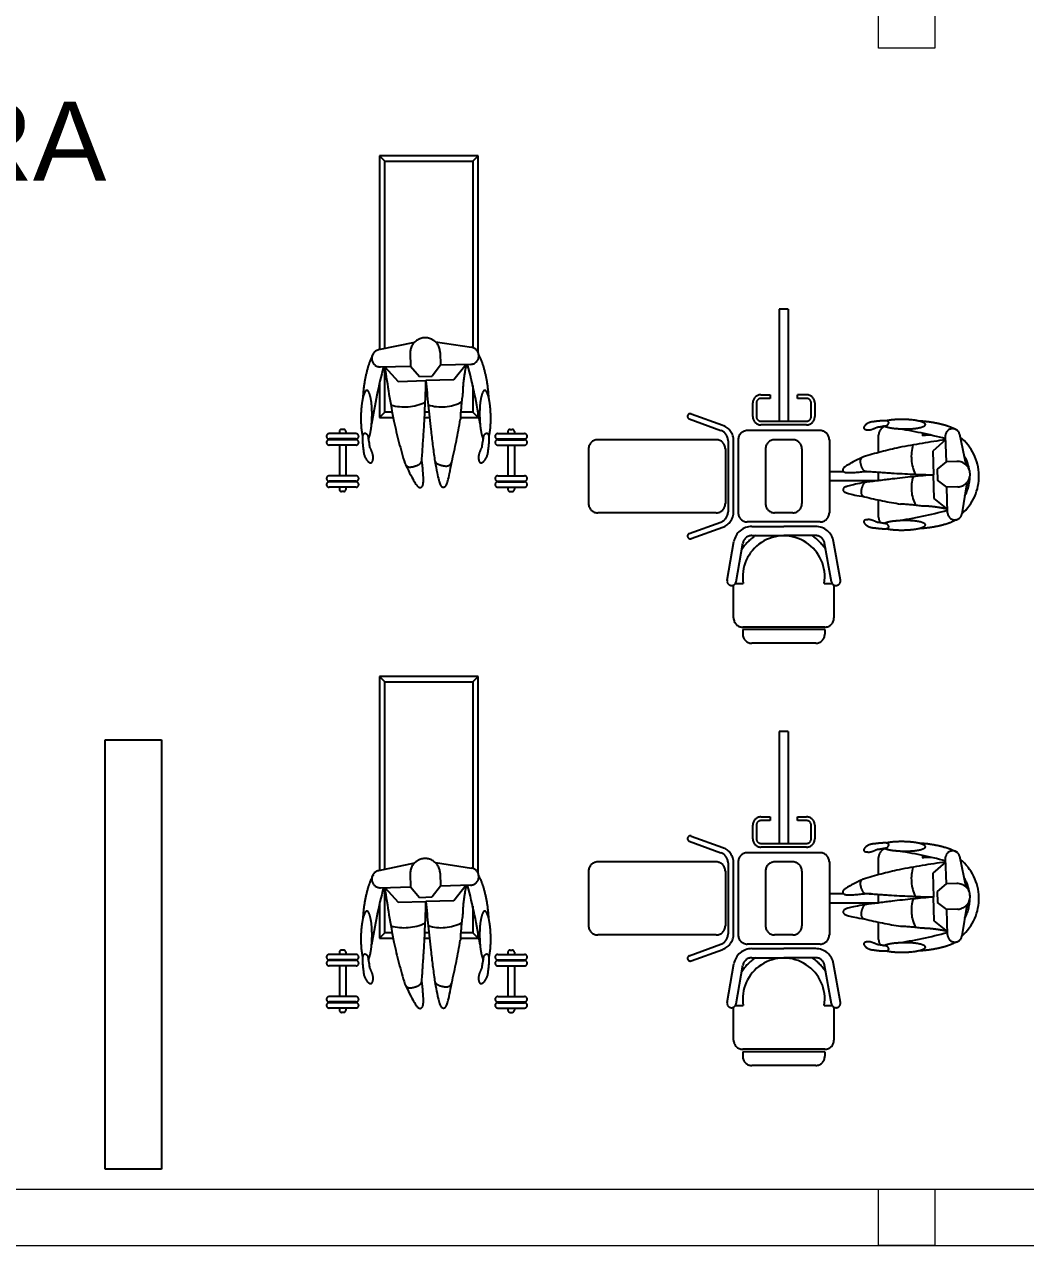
# Model space of a CAD drawing. Header units: millimetres. Extents: x 195.9 to 224.5, y 160.7 to 177.5.
# Drawn here: x 209.99 to 217.1, y 160.71 to 169.38 of the extents above; entities that cross this region are included whole.
import ezdxf

# ---------------------------------------------------------------- set-up
doc = ezdxf.new("R2010")
doc.units = ezdxf.units.MM
doc.linetypes.add('ACAD_ISO05W100', pattern=[33, 24, -3, 0, -3, 0, -3])
doc.linetypes.add('DASHDOT', pattern=[25.4, 12.7, -6.35, 0, -6.35])
doc.layers.add('ARREDI_attrezzature', color=175, linetype='Continuous')
doc.layers.add('MURATURA_sezioni', color=5, linetype='Continuous', lineweight=18)
doc.layers.add('TESTO', color=253, linetype='Continuous', lineweight=25)
doc.styles.get("Standard").update_dxf_attribs({"font": 'ARIAL.TTF'})

msp = doc.modelspace()

# ---------------------------------------------------------------- linework, layer by layer
at = {"layer": 'ARREDI_attrezzature', "linetype": 'DASHDOT'}
for p, q in [((212.5104, 168.4468), (212.5485, 168.4087)), ((213.2111, 168.4468), (213.173, 168.4087)), ((215.4156, 167.3574), (215.3508, 167.3574)), ((215.3508, 167.3574), (215.3508, 166.5622)), ((215.4156, 167.3574), (215.4156, 166.5622)), ((212.7584, 167.1221), (212.5037, 167.0681)), ((212.9076, 167.1263), (213.165, 167.087)), ((212.7286, 167.0451), (212.7312, 166.9537)), ((212.9418, 167.0511), (212.9444, 166.9598)), ((212.518, 166.9476), (212.7312, 166.9537)), ((212.5485, 166.9485), (212.6429, 166.8445)), ((212.7312, 166.9537), (212.7943, 166.8793)), ((212.9444, 166.9598), (212.8856, 166.8819)), ((213.1575, 166.9658), (212.9444, 166.9598)), ((213.1271, 166.965), (213.0387, 166.8558)), ((212.6429, 166.8445), (212.8408, 166.8502)), ((212.7943, 166.8793), (212.8856, 166.8819)), ((213.0387, 166.8558), (212.8408, 166.8502)), ((215.1629, 166.5946), (215.1629, 166.6918)), ((215.1888, 166.6918), (215.1888, 166.5946)), ((215.2212, 166.7501), (215.286, 166.7501)), ((215.286, 166.7242), (215.2212, 166.7242)), ((215.286, 166.7501), (215.286, 166.7242)), ((215.4804, 166.7509), (215.5452, 166.7509)), ((215.4804, 166.7242), (215.4804, 166.7501)), ((215.5452, 166.7242), (215.4804, 166.7242)), ((215.5776, 166.5946), (215.5776, 166.6918)), ((215.6035, 166.6918), (215.6035, 166.5946)), ((212.5104, 166.5886), (212.5485, 166.6266)), ((213.2111, 166.5886), (213.173, 166.6266)), ((214.7254, 166.6147), (214.95, 166.533)), ((212.2562, 166.5045), (212.241, 166.5045)), ((213.4386, 166.5045), (213.4538, 166.5045)), ((214.7121, 166.5782), (214.9367, 166.4964)), ((215.6424, 166.4955), (215.124, 166.4955)), ((215.2212, 166.5622), (215.5452, 166.5622)), ((215.5452, 166.5363), (215.2212, 166.5363)), ((212.3438, 166.4741), (212.1534, 166.4741)), ((212.3438, 166.436), (212.1534, 166.436)), ((212.3438, 166.4308), (212.1534, 166.4308)), ((212.2258, 166.4893), (212.2258, 166.4741)), ((212.2258, 166.436), (212.2258, 166.4308)), ((212.2715, 166.4893), (212.2715, 166.4741)), ((212.2715, 166.436), (212.2715, 166.4308)), ((213.351, 166.4741), (213.5414, 166.4741)), ((213.351, 166.436), (213.5414, 166.436)), ((213.351, 166.4308), (213.5414, 166.4308)), ((213.4234, 166.4893), (213.4234, 166.4741)), ((213.4234, 166.436), (213.4234, 166.4308)), ((213.4691, 166.4893), (213.4691, 166.4741)), ((213.4691, 166.436), (213.4691, 166.4308)), ((214.9036, 166.4307), (214.0612, 166.4307)), ((214.9879, 166.4233), (214.9879, 165.9195)), ((215.0268, 165.9195), (215.0268, 166.4233)), ((215.0592, 166.4307), (215.0592, 165.9122)), ((215.448, 166.4307), (215.3184, 166.4307)), ((215.7072, 166.4307), (215.7072, 165.9122)), ((216.0572, 166.3399), (216.0572, 166.4631)), ((216.3679, 166.4769), (216.3679, 166.4595)), ((216.5319, 166.4301), (216.4434, 166.3498)), ((216.5312, 166.4561), (216.5363, 166.2747)), ((216.6796, 166.2515), (216.6337, 166.4683)), ((212.3438, 166.3928), (212.1534, 166.3928)), ((212.2258, 166.3928), (212.2258, 166.1746)), ((212.2715, 166.3928), (212.2715, 166.1746)), ((213.351, 166.3928), (213.5414, 166.3928)), ((213.4234, 166.3928), (213.4234, 166.1746)), ((213.4691, 166.3928), (213.4691, 166.1746)), ((213.9963, 166.3659), (213.9963, 165.977)), ((214.9684, 166.3659), (214.9684, 165.977)), ((215.2536, 166.3659), (215.2536, 165.977)), ((215.5128, 166.3659), (215.5128, 165.977)), ((216.4434, 166.3498), (216.4482, 166.1814)), ((215.8141, 166.2357), (215.8105, 166.2326)), ((215.8185, 166.2391), (215.8141, 166.2357)), ((215.8237, 166.2427), (215.8185, 166.2391)), ((215.8298, 166.2467), (215.8237, 166.2427)), ((215.8368, 166.251), (215.8298, 166.2467)), ((215.845, 166.2559), (215.8368, 166.251)), ((215.8543, 166.2612), (215.845, 166.2559)), ((215.8648, 166.2671), (215.8543, 166.2612)), ((215.8767, 166.2735), (215.8648, 166.2671)), ((215.8901, 166.2804), (215.8767, 166.2735)), ((215.905, 166.2878), (215.8901, 166.2804)), ((215.9216, 166.2959), (215.905, 166.2878)), ((215.94, 166.3045), (215.9216, 166.2959)), ((216.5363, 166.2747), (216.473, 166.221)), ((216.6141, 166.2769), (216.5363, 166.2747)), ((212.3438, 166.1746), (212.1534, 166.1746)), ((213.351, 166.1746), (213.5414, 166.1746)), ((215.8088, 166.2038), (215.7072, 166.2038)), ((215.8029, 166.2211), (215.8024, 166.2183)), ((215.8024, 166.2183), (215.8024, 166.2155)), ((215.8024, 166.2155), (215.8028, 166.2128)), ((215.8028, 166.2128), (215.8038, 166.2102)), ((215.804, 166.224), (215.8029, 166.2211)), ((215.8038, 166.2102), (215.8051, 166.2078)), ((215.8055, 166.2268), (215.804, 166.224)), ((215.8051, 166.2078), (215.8068, 166.2056)), ((215.8077, 166.2296), (215.8055, 166.2268)), ((215.8068, 166.2056), (215.809, 166.2037)), ((215.8105, 166.2326), (215.8077, 166.2296)), ((215.809, 166.2037), (215.8115, 166.202)), ((215.8115, 166.202), (215.8145, 166.2006)), ((215.8145, 166.2006), (215.8178, 166.1995)), ((215.8178, 166.1995), (215.8217, 166.1986)), ((215.8217, 166.1986), (215.826, 166.1979)), ((215.826, 166.1979), (215.8309, 166.1974)), ((215.8309, 166.1974), (215.8364, 166.1971)), ((215.8364, 166.1971), (215.8425, 166.1969)), ((215.8425, 166.1969), (215.8492, 166.1969)), ((215.8492, 166.1969), (215.8565, 166.197)), ((215.8565, 166.197), (215.8643, 166.1972)), ((215.8643, 166.1972), (215.8726, 166.1976)), ((215.8726, 166.1976), (215.8813, 166.1981)), ((215.8813, 166.1981), (215.8904, 166.1987)), ((215.8904, 166.1987), (215.8997, 166.1994)), ((215.8997, 166.1994), (215.9094, 166.2002)), ((215.9094, 166.2002), (215.9192, 166.2012)), ((215.9192, 166.2012), (215.9289, 166.2021)), ((215.9289, 166.2021), (215.9382, 166.2031)), ((215.9382, 166.2031), (215.9467, 166.2041)), ((216.0046, 166.2038), (215.9444, 166.2038)), ((215.9467, 166.2041), (215.9542, 166.205)), ((215.9542, 166.205), (215.9603, 166.2057)), ((215.9603, 166.2057), (215.9647, 166.2062)), ((215.9647, 166.2062), (215.9671, 166.2065)), ((216.0572, 166.1402), (216.0572, 166.2002)), ((216.453, 166.013), (216.4482, 166.1814)), ((216.473, 166.221), (216.4752, 166.1433)), ((216.7701, 166.2038), (216.7686, 166.2038)), ((212.3438, 166.1365), (212.1534, 166.1365)), ((212.3438, 166.1314), (212.1534, 166.1314)), ((212.3438, 166.0933), (212.1534, 166.0933)), ((212.2258, 166.1365), (212.2258, 166.1314)), ((212.2258, 166.0933), (212.2258, 166.0781)), ((212.2562, 166.0628), (212.241, 166.0628)), ((212.2715, 166.1365), (212.2715, 166.1314)), ((212.2715, 166.0933), (212.2715, 166.0781)), ((213.351, 166.1365), (213.5414, 166.1365)), ((213.351, 166.1314), (213.5414, 166.1314)), ((213.351, 166.0933), (213.5414, 166.0933)), ((213.4234, 166.1365), (213.4234, 166.1314)), ((213.4234, 166.0933), (213.4234, 166.0781)), ((213.4386, 166.0628), (213.4538, 166.0628)), ((213.4691, 166.1365), (213.4691, 166.1314)), ((213.4691, 166.0933), (213.4691, 166.0781)), ((216.0572, 166.139), (215.7072, 166.139)), ((215.8046, 166.0791), (215.8043, 166.0763)), ((215.8043, 166.0763), (215.8045, 166.0736)), ((215.8045, 166.0736), (215.8051, 166.0709)), ((215.8054, 166.0817), (215.8046, 166.0791)), ((215.8051, 166.0709), (215.8062, 166.0683)), ((215.8067, 166.0843), (215.8054, 166.0817)), ((215.8062, 166.0683), (215.8077, 166.0659)), ((215.8084, 166.0868), (215.8067, 166.0843)), ((215.8077, 166.0659), (215.8097, 166.0636)), ((215.8107, 166.0891), (215.8084, 166.0868)), ((215.8097, 166.0636), (215.8122, 166.0614)), ((215.8136, 166.0912), (215.8107, 166.0891)), ((215.8122, 166.0614), (215.8154, 166.0594)), ((215.8171, 166.0933), (215.8136, 166.0912)), ((215.8214, 166.0953), (215.8171, 166.0933)), ((215.8265, 166.0973), (215.8214, 166.0953)), ((215.8325, 166.0994), (215.8265, 166.0973)), ((215.8395, 166.1015), (215.8325, 166.0994)), ((215.8475, 166.1038), (215.8395, 166.1015)), ((215.8566, 166.1062), (215.8475, 166.1038)), ((215.867, 166.1088), (215.8566, 166.1062)), ((215.8788, 166.1116), (215.867, 166.1088)), ((215.892, 166.1144), (215.8788, 166.1116)), ((215.9067, 166.1174), (215.892, 166.1144)), ((215.9231, 166.1205), (215.9067, 166.1174)), ((215.9413, 166.1236), (215.9231, 166.1205)), ((215.9614, 166.1269), (215.9413, 166.1236)), ((216.5415, 166.0933), (216.4752, 166.1433)), ((216.6192, 166.0955), (216.5415, 166.0933)), ((216.5467, 165.9119), (216.5415, 166.0933)), ((216.6832, 166.1246), (216.6497, 165.9055)), ((216.7701, 166.139), (216.7686, 166.139)), ((215.8154, 166.0594), (215.8192, 166.0574)), ((215.8192, 166.0574), (215.8239, 166.0553)), ((215.8239, 166.0553), (215.8295, 166.0533)), ((215.8295, 166.0533), (215.8361, 166.0511)), ((215.8361, 166.0511), (215.8439, 166.0489)), ((215.8439, 166.0489), (215.8528, 166.0464)), ((215.8528, 166.0464), (215.863, 166.0438)), ((215.863, 166.0438), (215.8746, 166.0411)), ((215.8746, 166.0411), (215.8877, 166.0382)), ((215.8877, 166.0382), (215.9024, 166.0353)), ((215.9024, 166.0353), (215.9188, 166.0322)), ((215.9188, 166.0322), (215.9369, 166.029)), ((215.9369, 166.029), (215.957, 166.0258)), ((216.0572, 165.8798), (216.0572, 166.003)), ((216.5459, 165.9378), (216.453, 166.013)), ((214.9036, 165.9122), (214.0612, 165.9122)), ((215.448, 165.9122), (215.3184, 165.9122)), ((214.7121, 165.7647), (214.9367, 165.8464)), ((214.7254, 165.7282), (214.95, 165.8099)), ((215.6424, 165.8474), (215.124, 165.8474)), ((215.1564, 165.815), (215.3832, 165.815)), ((215.61, 165.815), (215.3832, 165.815)), ((215.1564, 165.7502), (215.3832, 165.7502)), ((215.61, 165.7502), (215.3832, 165.7502)), ((214.9804, 165.4336), (215.0287, 165.7079)), ((215.0442, 165.4224), (215.0926, 165.6966)), ((215.7222, 165.4224), (215.6738, 165.6966)), ((215.786, 165.4336), (215.7377, 165.7079)), ((215.0268, 165.1648), (215.0268, 165.399)), ((215.0397, 165.4108), (215.0952, 165.4108)), ((215.6712, 165.4108), (215.7267, 165.4108)), ((215.7396, 165.399), (215.7396, 165.1648)), ((215.6748, 165.1), (215.0916, 165.1)), ((215.0916, 165.0827), (215.0916, 165.0503)), ((215.6748, 165.0827), (215.0916, 165.0827)), ((215.6748, 165.0827), (215.6748, 165.0503)), ((215.61, 164.9855), (215.1564, 164.9855)), ((212.5104, 164.7485), (212.5485, 164.7104)), ((213.2111, 164.7485), (213.173, 164.7104)), ((215.4156, 164.3593), (215.3508, 164.3593)), ((215.3508, 164.3593), (215.3508, 163.5641)), ((215.4156, 164.3593), (215.4156, 163.5641)), ((215.2212, 163.752), (215.286, 163.752)), ((215.286, 163.7261), (215.2212, 163.7261)), ((215.286, 163.752), (215.286, 163.7261)), ((215.4804, 163.7528), (215.5452, 163.7528)), ((215.4804, 163.7261), (215.4804, 163.752)), ((215.5452, 163.7261), (215.4804, 163.7261)), ((215.1629, 163.5965), (215.1629, 163.6937)), ((215.1888, 163.6937), (215.1888, 163.5965)), ((215.5776, 163.5965), (215.5776, 163.6937)), ((215.6035, 163.6937), (215.6035, 163.5965)), ((214.7121, 163.5801), (214.9367, 163.4983)), ((214.7254, 163.6166), (214.95, 163.5349)), ((215.2212, 163.5641), (215.5452, 163.5641)), ((215.6424, 163.4974), (215.124, 163.4974)), ((215.5452, 163.5382), (215.2212, 163.5382)), ((216.0572, 163.3418), (216.0572, 163.465)), ((216.3679, 163.4788), (216.3679, 163.4613)), ((216.6796, 163.2534), (216.6337, 163.4702)), ((212.7584, 163.4238), (212.5037, 163.3698)), ((212.9076, 163.428), (213.165, 163.3887)), ((214.9036, 163.4326), (214.0612, 163.4326)), ((214.9879, 163.4252), (214.9879, 162.9214)), ((215.0268, 162.9214), (215.0268, 163.4252)), ((215.0592, 163.4326), (215.0592, 162.9141)), ((215.448, 163.4326), (215.3184, 163.4326)), ((215.7072, 163.4326), (215.7072, 162.9141)), ((216.5319, 163.432), (216.4434, 163.3517)), ((216.5312, 163.458), (216.5363, 163.2766)), ((212.7286, 163.3467), (212.7312, 163.2554)), ((212.9418, 163.3528), (212.9444, 163.2615)), ((213.9963, 163.3677), (213.9963, 162.9789)), ((214.9684, 163.3677), (214.9684, 162.9789)), ((215.2536, 163.3677), (215.2536, 162.9789)), ((215.5128, 163.3677), (215.5128, 162.9789)), ((215.905, 163.2897), (215.8901, 163.2823)), ((215.9216, 163.2978), (215.905, 163.2897)), ((215.94, 163.3064), (215.9216, 163.2978)), ((216.4434, 163.3517), (216.4482, 163.1833)), ((212.518, 163.2493), (212.7312, 163.2554)), ((212.5485, 163.2502), (212.6429, 163.1462)), ((212.7312, 163.2554), (212.7943, 163.181)), ((212.9444, 163.2615), (212.8856, 163.1836)), ((213.1575, 163.2675), (212.9444, 163.2615)), ((213.1271, 163.2667), (213.0387, 163.1575)), ((215.8088, 163.2057), (215.7072, 163.2057)), ((215.8029, 163.223), (215.8024, 163.2202)), ((215.8024, 163.2202), (215.8024, 163.2174)), ((215.8024, 163.2174), (215.8028, 163.2147)), ((215.8028, 163.2147), (215.8038, 163.2121)), ((215.804, 163.2258), (215.8029, 163.223)), ((215.8038, 163.2121), (215.8051, 163.2097)), ((215.8055, 163.2287), (215.804, 163.2258)), ((215.8051, 163.2097), (215.8068, 163.2075)), ((215.8077, 163.2315), (215.8055, 163.2287)), ((215.8068, 163.2075), (215.809, 163.2056)), ((215.8105, 163.2345), (215.8077, 163.2315)), ((215.809, 163.2056), (215.8115, 163.2039)), ((215.8141, 163.2376), (215.8105, 163.2345)), ((215.8115, 163.2039), (215.8145, 163.2025)), ((215.8185, 163.241), (215.8141, 163.2376)), ((215.8145, 163.2025), (215.8178, 163.2014)), ((215.8178, 163.2014), (215.8217, 163.2005)), ((215.8237, 163.2446), (215.8185, 163.241)), ((215.8217, 163.2005), (215.826, 163.1998)), ((215.8298, 163.2486), (215.8237, 163.2446)), ((215.826, 163.1998), (215.8309, 163.1993)), ((215.8368, 163.2529), (215.8298, 163.2486)), ((215.8309, 163.1993), (215.8364, 163.199)), ((215.8364, 163.199), (215.8425, 163.1988)), ((215.845, 163.2578), (215.8368, 163.2529)), ((215.8425, 163.1988), (215.8492, 163.1988)), ((215.8543, 163.2631), (215.845, 163.2578)), ((215.8492, 163.1988), (215.8565, 163.1989)), ((215.8648, 163.269), (215.8543, 163.2631)), ((215.8565, 163.1989), (215.8643, 163.1991)), ((215.8643, 163.1991), (215.8726, 163.1995)), ((215.8767, 163.2754), (215.8648, 163.269)), ((215.8726, 163.1995), (215.8813, 163.2)), ((215.8901, 163.2823), (215.8767, 163.2754)), ((215.8813, 163.2), (215.8904, 163.2006)), ((215.8904, 163.2006), (215.8997, 163.2013)), ((215.8997, 163.2013), (215.9094, 163.2021)), ((215.9094, 163.2021), (215.9192, 163.203)), ((215.9192, 163.203), (215.9289, 163.204)), ((215.9289, 163.204), (215.9382, 163.205)), ((215.9382, 163.205), (215.9467, 163.206)), ((216.0046, 163.2057), (215.9444, 163.2057)), ((215.9467, 163.206), (215.9542, 163.2069)), ((215.9542, 163.2069), (215.9603, 163.2076)), ((215.9603, 163.2076), (215.9647, 163.2081)), ((215.9647, 163.2081), (215.9671, 163.2084)), ((216.0572, 163.1421), (216.0572, 163.2021)), ((216.5363, 163.2766), (216.473, 163.2229)), ((216.473, 163.2229), (216.4752, 163.1452)), ((216.6141, 163.2788), (216.5363, 163.2766)), ((216.7701, 163.2057), (216.7686, 163.2057)), ((212.6429, 163.1462), (212.8408, 163.1518)), ((212.7943, 163.181), (212.8856, 163.1836)), ((213.0387, 163.1575), (212.8408, 163.1518)), ((216.0572, 163.1409), (215.7072, 163.1409)), ((215.8788, 163.1135), (215.867, 163.1107)), ((215.892, 163.1163), (215.8788, 163.1135)), ((215.9067, 163.1193), (215.892, 163.1163)), ((215.9231, 163.1224), (215.9067, 163.1193)), ((215.9413, 163.1255), (215.9231, 163.1224)), ((215.9614, 163.1288), (215.9413, 163.1255)), ((216.453, 163.0149), (216.4482, 163.1833)), ((216.5415, 163.0952), (216.4752, 163.1452)), ((216.6832, 163.1265), (216.6497, 162.9074)), ((216.7701, 163.1409), (216.7686, 163.1409)), ((215.8046, 163.0809), (215.8043, 163.0782)), ((215.8043, 163.0782), (215.8045, 163.0755)), ((215.8045, 163.0755), (215.8051, 163.0728)), ((215.8054, 163.0836), (215.8046, 163.0809)), ((215.8051, 163.0728), (215.8062, 163.0702)), ((215.8067, 163.0862), (215.8054, 163.0836)), ((215.8062, 163.0702), (215.8077, 163.0678)), ((215.8084, 163.0887), (215.8067, 163.0862)), ((215.8077, 163.0678), (215.8097, 163.0655)), ((215.8107, 163.091), (215.8084, 163.0887)), ((215.8097, 163.0655), (215.8122, 163.0633)), ((215.8136, 163.0931), (215.8107, 163.091)), ((215.8122, 163.0633), (215.8154, 163.0613)), ((215.8171, 163.0952), (215.8136, 163.0931)), ((215.8154, 163.0613), (215.8192, 163.0592)), ((215.8214, 163.0972), (215.8171, 163.0952)), ((215.8192, 163.0592), (215.8239, 163.0572)), ((215.8265, 163.0992), (215.8214, 163.0972)), ((215.8239, 163.0572), (215.8295, 163.0552)), ((215.8325, 163.1013), (215.8265, 163.0992)), ((215.8295, 163.0552), (215.8361, 163.053)), ((215.8395, 163.1034), (215.8325, 163.1013)), ((215.8361, 163.053), (215.8439, 163.0508)), ((215.8475, 163.1057), (215.8395, 163.1034)), ((215.8439, 163.0508), (215.8528, 163.0483)), ((215.8566, 163.1081), (215.8475, 163.1057)), ((215.8528, 163.0483), (215.863, 163.0457)), ((215.867, 163.1107), (215.8566, 163.1081)), ((215.863, 163.0457), (215.8746, 163.043)), ((215.8746, 163.043), (215.8877, 163.0401)), ((215.8877, 163.0401), (215.9024, 163.0372)), ((215.9024, 163.0372), (215.9188, 163.0341)), ((215.9188, 163.0341), (215.9369, 163.0309)), ((215.9369, 163.0309), (215.957, 163.0277)), ((216.6192, 163.0974), (216.5415, 163.0952)), ((216.5467, 162.9138), (216.5415, 163.0952)), ((216.0572, 162.8817), (216.0572, 163.0049)), ((216.5459, 162.9397), (216.453, 163.0149)), ((212.5104, 162.8902), (212.5485, 162.9283)), ((213.2111, 162.8902), (213.173, 162.9283)), ((214.9036, 162.9141), (214.0612, 162.9141)), ((215.448, 162.9141), (215.3184, 162.9141)), ((212.3438, 162.7758), (212.1534, 162.7758)), ((212.2258, 162.791), (212.2258, 162.7758)), ((212.2562, 162.8062), (212.241, 162.8062)), ((212.2715, 162.791), (212.2715, 162.7758)), ((213.351, 162.7758), (213.5414, 162.7758)), ((213.4234, 162.791), (213.4234, 162.7758)), ((213.4386, 162.8062), (213.4538, 162.8062)), ((213.4691, 162.791), (213.4691, 162.7758)), ((214.7121, 162.7666), (214.9367, 162.8483)), ((214.7254, 162.7301), (214.95, 162.8118)), ((215.6424, 162.8493), (215.124, 162.8493)), ((215.1564, 162.8169), (215.3832, 162.8169)), ((215.61, 162.8169), (215.3832, 162.8169)), ((212.3438, 162.7377), (212.1534, 162.7377)), ((212.3438, 162.7325), (212.1534, 162.7325)), ((212.3438, 162.6944), (212.1534, 162.6944)), ((212.2258, 162.7377), (212.2258, 162.7325)), ((212.2258, 162.6944), (212.2258, 162.4763)), ((212.2715, 162.7377), (212.2715, 162.7325)), ((212.2715, 162.6944), (212.2715, 162.4763)), ((213.351, 162.7377), (213.5414, 162.7377)), ((213.351, 162.7325), (213.5414, 162.7325)), ((213.351, 162.6944), (213.5414, 162.6944)), ((213.4234, 162.7377), (213.4234, 162.7325)), ((213.4234, 162.6944), (213.4234, 162.4763)), ((213.4691, 162.7377), (213.4691, 162.7325)), ((213.4691, 162.6944), (213.4691, 162.4763)), ((214.9804, 162.4355), (215.0287, 162.7098)), ((215.0442, 162.4243), (215.0926, 162.6985)), ((215.1564, 162.7521), (215.3832, 162.7521)), ((215.61, 162.7521), (215.3832, 162.7521)), ((215.7222, 162.4243), (215.6738, 162.6985)), ((215.786, 162.4355), (215.7377, 162.7098)), ((212.3438, 162.4763), (212.1534, 162.4763)), ((212.3438, 162.4382), (212.1534, 162.4382)), ((212.3438, 162.4331), (212.1534, 162.4331)), ((212.2258, 162.4382), (212.2258, 162.4331)), ((212.2715, 162.4382), (212.2715, 162.4331)), ((213.351, 162.4763), (213.5414, 162.4763)), ((213.351, 162.4382), (213.5414, 162.4382)), ((213.351, 162.4331), (213.5414, 162.4331)), ((213.4234, 162.4382), (213.4234, 162.4331)), ((213.4691, 162.4382), (213.4691, 162.4331)), ((212.3438, 162.395), (212.1534, 162.395)), ((212.2258, 162.395), (212.2258, 162.3797)), ((212.2562, 162.3645), (212.241, 162.3645)), ((212.2715, 162.395), (212.2715, 162.3797)), ((213.351, 162.395), (213.5414, 162.395)), ((213.4234, 162.395), (213.4234, 162.3797)), ((213.4386, 162.3645), (213.4538, 162.3645)), ((213.4691, 162.395), (213.4691, 162.3797)), ((215.0268, 162.1667), (215.0268, 162.4009)), ((215.0397, 162.4127), (215.0952, 162.4127)), ((215.6712, 162.4127), (215.7267, 162.4127)), ((215.7396, 162.4009), (215.7396, 162.1667)), ((215.6748, 162.1019), (215.0916, 162.1019)), ((215.0916, 162.0846), (215.0916, 162.0522)), ((215.6748, 162.0846), (215.0916, 162.0846)), ((215.6748, 162.0846), (215.6748, 162.0522)), ((215.61, 161.9874), (215.1564, 161.9874))]:
    msp.add_line(p, q, dxfattribs=at)
for points in [[(212.5104, 168.4468), (212.5104, 167.0696)], [(213.2111, 167.0523), (213.2111, 168.4468), (212.5104, 168.4468)], [(212.5485, 167.0776), (212.5485, 168.4087), (213.173, 168.4087), (213.173, 167.0852)], [(212.6006, 166.6266), (212.5485, 166.6266), (212.5485, 166.9485)], [(212.5104, 166.8317), (212.5104, 166.5886), (212.6077, 166.5886)], [(213.173, 166.8164), (213.173, 166.6266)], [(212.8308, 166.5886), (212.8658, 166.5886)], [(212.8617, 166.6266), (212.8327, 166.6266)], [(213.0858, 166.5886), (213.2111, 166.5886), (213.2111, 166.6278)], [(213.173, 166.6266), (213.0879, 166.6266)], [(212.6962, 166.2529), (212.7063, 166.2313), (212.7157, 166.2118), (212.7245, 166.1942), (212.7326, 166.1785), (212.7401, 166.1646), (212.747, 166.1522), (212.7533, 166.1413), (212.759, 166.1317), (212.7641, 166.1234), (212.7688, 166.1162), (212.7731, 166.1101), (212.777, 166.105), (212.7806, 166.1008), (212.7841, 166.0975), (212.7875, 166.0949), (212.7908, 166.0931), (212.7942, 166.0919), (212.7975, 166.0912), (212.8008, 166.0912), (212.8039, 166.0918), (212.807, 166.0928), (212.8098, 166.0944), (212.8124, 166.0965), (212.8146, 166.099), (212.8166, 166.102), (212.8182, 166.1054), (212.8196, 166.1094), (212.8206, 166.1139), (212.8214, 166.119), (212.822, 166.1248), (212.8224, 166.1312), (212.8226, 166.1383), (212.8226, 166.1462), (212.8225, 166.1548), (212.8222, 166.1639), (212.8218, 166.1737), (212.8212, 166.1839), (212.8205, 166.1946), (212.8197, 166.2056), (212.8187, 166.217), (212.8176, 166.2285), (212.8164, 166.2399), (212.8153, 166.2508), (212.8142, 166.2608), (212.8131, 166.2696), (212.8123, 166.2767), (212.8116, 166.2819), (212.8113, 166.2848)], [(212.9049, 166.278), (212.9087, 166.2544), (212.9124, 166.2331), (212.916, 166.2138), (212.9195, 166.1965), (212.9229, 166.181), (212.9261, 166.1672), (212.9292, 166.155), (212.932, 166.1442), (212.9347, 166.1348), (212.9372, 166.1266), (212.9396, 166.1196), (212.942, 166.1136), (212.9444, 166.1085), (212.9468, 166.1044), (212.9493, 166.101), (212.952, 166.0983), (212.9549, 166.0962), (212.9579, 166.0947), (212.9611, 166.0938), (212.9643, 166.0934), (212.9675, 166.0936), (212.9706, 166.0944), (212.9737, 166.0957), (212.9766, 166.0975), (212.9792, 166.0998), (212.9818, 166.1028), (212.9842, 166.1065), (212.9866, 166.111), (212.989, 166.1165), (212.9914, 166.1231), (212.9939, 166.1309), (212.9966, 166.14), (212.9994, 166.1504), (213.0025, 166.1624), (213.0057, 166.1761), (213.009, 166.1915), (213.0125, 166.2087), (213.0162, 166.228), (213.0199, 166.2493), (213.0237, 166.2729)], [(212.5104, 164.7485), (212.5104, 163.3713)], [(213.2111, 163.354), (213.2111, 164.7485), (212.5104, 164.7485)], [(212.5485, 163.3793), (212.5485, 164.7104), (213.173, 164.7104), (213.173, 163.3869)], [(212.6006, 162.9283), (212.5485, 162.9283), (212.5485, 163.2502)], [(212.5104, 163.1334), (212.5104, 162.8902), (212.6077, 162.8902)], [(213.173, 163.118), (213.173, 162.9283)], [(212.8308, 162.8902), (212.8658, 162.8902)], [(212.8617, 162.9283), (212.8327, 162.9283)], [(213.0858, 162.8902), (213.2111, 162.8902), (213.2111, 162.9295)], [(213.173, 162.9283), (213.0879, 162.9283)], [(212.6962, 162.5546), (212.7063, 162.533), (212.7157, 162.5135), (212.7245, 162.4959), (212.7326, 162.4802), (212.7401, 162.4662), (212.747, 162.4539), (212.7533, 162.443), (212.759, 162.4334), (212.7641, 162.4251), (212.7688, 162.4179), (212.7731, 162.4118), (212.777, 162.4067), (212.7806, 162.4025), (212.7841, 162.3992), (212.7875, 162.3966), (212.7908, 162.3948), (212.7942, 162.3935), (212.7975, 162.3929), (212.8008, 162.3929), (212.8039, 162.3934), (212.807, 162.3945), (212.8098, 162.3961), (212.8124, 162.3981), (212.8146, 162.4007), (212.8166, 162.4036), (212.8182, 162.4071), (212.8196, 162.4111), (212.8206, 162.4156), (212.8214, 162.4207), (212.822, 162.4265), (212.8224, 162.4329), (212.8226, 162.44), (212.8226, 162.4479), (212.8225, 162.4564), (212.8222, 162.4656), (212.8218, 162.4754), (212.8212, 162.4856), (212.8205, 162.4963), (212.8197, 162.5073), (212.8187, 162.5186), (212.8176, 162.5302), (212.8164, 162.5416), (212.8153, 162.5524), (212.8142, 162.5625), (212.8131, 162.5712), (212.8123, 162.5784), (212.8116, 162.5836), (212.8113, 162.5865)], [(212.9049, 162.5797), (212.9087, 162.5561), (212.9124, 162.5348), (212.916, 162.5155), (212.9195, 162.4982), (212.9229, 162.4827), (212.9261, 162.4689), (212.9292, 162.4567), (212.932, 162.4459), (212.9347, 162.4365), (212.9372, 162.4283), (212.9396, 162.4212), (212.942, 162.4153), (212.9444, 162.4102), (212.9468, 162.4061), (212.9493, 162.4027), (212.952, 162.4), (212.9549, 162.3979), (212.9579, 162.3964), (212.9611, 162.3955), (212.9643, 162.3951), (212.9675, 162.3953), (212.9706, 162.3961), (212.9737, 162.3973), (212.9766, 162.3991), (212.9792, 162.4015), (212.9818, 162.4045), (212.9842, 162.4082), (212.9866, 162.4127), (212.989, 162.4182), (212.9914, 162.4248), (212.9939, 162.4326), (212.9966, 162.4416), (212.9994, 162.4521), (213.0025, 162.4641), (213.0057, 162.4778), (213.009, 162.4932), (213.0125, 162.5104), (213.0162, 162.5297), (213.0199, 162.551), (213.0237, 162.5746)]]:
    msp.add_lwpolyline(points, dxfattribs=at)
for points in [[(212.4671, 167.0389, 0.04273), (212.4493, 167.0055, 0.034007), (212.4262, 166.9395, 0.024684), (212.4052, 166.8455, 0.024684), (212.3936, 166.7498, 0.010546), (212.3925, 166.7281, 0.001169)], [(213.2128, 167.0389, -0.04273), (213.2306, 167.0055, -0.034007), (213.2537, 166.9395, -0.024684), (213.2747, 166.8455, -0.024684), (213.2863, 166.7498, -0.010546), (213.2874, 166.7281, -0.001169)], [(213.0853, 166.5746, -0.028714), (213.1015, 166.7522, -0.024684), (213.1075, 166.8483, -0.024684), (213.1229, 166.9434, -0.010782), (213.128, 166.965, -0.058167)], [(212.4214, 166.7813, 0.279693), (212.4103, 166.7748, 0.06699), (212.3925, 166.7281, 0.030829), (212.3833, 166.6743, 0.02227), (212.3785, 166.5988, 0.02227), (212.3805, 166.5232, 0.038134), (212.3904, 166.4563, 0.06699)], [(212.4312, 166.4321, 0.050728), (212.4436, 166.468, 0.030829), (212.4528, 166.5218, 0.02227), (212.4575, 166.5973, 0.02227), (212.4556, 166.6729, 0.030829), (212.4484, 166.7271, 0.06699), (212.4323, 166.7744, 0.279693), (212.4214, 166.7813, 0.279693)], [(213.2487, 166.4321, -0.050728), (213.2363, 166.468, -0.030829), (213.2271, 166.5218, -0.02227), (213.2223, 166.5973, -0.02227), (213.2243, 166.6729, -0.030829), (213.2315, 166.7271, -0.06699), (213.2476, 166.7744, -0.279693), (213.2585, 166.7813, -0.279693)], [(213.2585, 166.7813, -0.279693), (213.2696, 166.7748, -0.06699), (213.2874, 166.7281, -0.030829), (213.2966, 166.6743, -0.02227), (213.3014, 166.5988, -0.02227), (213.2994, 166.5232, -0.038134), (213.2895, 166.4563, -0.06699)], [(212.3977, 166.3517, -0.039232), (212.3891, 166.4467, -0.097452), (212.3942, 166.4674, -0.202486), (212.402, 166.4745, -0.202486), (212.4125, 166.4739, -0.097452), (212.4295, 166.4609, -0.014859), (212.443, 166.3764, -0.041373), (212.4556, 166.3484, -0.121832), (212.4655, 166.302, -0.046594)], [(213.2822, 166.3517, 0.039232), (213.2908, 166.4467, 0.097452), (213.2857, 166.4674, 0.202486), (213.2779, 166.4745, 0.202486), (213.2674, 166.4739, 0.097452), (213.2504, 166.4609, 0.014859), (213.2369, 166.3764, 0.041373), (213.2243, 166.3484, 0.121832), (213.2144, 166.302, 0.046594)], [(212.452, 166.2675, -0.202486), (212.4414, 166.2681, -0.097452), (212.4245, 166.2811, -0.181375), (212.3977, 166.3517, -0.041373)], [(213.2279, 166.2675, 0.202486), (213.2384, 166.2681, 0.097452), (213.2554, 166.2811, 0.181375), (213.2822, 166.3517, 0.041373)], [(212.4648, 166.3018, -0.127067), (212.4598, 166.2746, -0.202486), (212.452, 166.2675, -0.202486)], [(213.2151, 166.3018, 0.127067), (213.2201, 166.2746, 0.202486), (213.2279, 166.2675, 0.202486)], [(212.4671, 163.3405, 0.04273), (212.4493, 163.3072, 0.034007), (212.4262, 163.2412, 0.024684), (212.4052, 163.1471, 0.024684), (212.3936, 163.0515, 0.010546), (212.3925, 163.0298, 0.001169)], [(213.2128, 163.3405, -0.04273), (213.2306, 163.3072, -0.034007), (213.2537, 163.2412, -0.024684), (213.2747, 163.1471, -0.024684), (213.2863, 163.0515, -0.010546), (213.2874, 163.0298, -0.001169)], [(213.0853, 162.8763, -0.028714), (213.1015, 163.0539, -0.024684), (213.1075, 163.15, -0.024684), (213.1229, 163.2451, -0.010782), (213.128, 163.2667, -0.058167)], [(212.4214, 163.083, 0.279693), (212.4103, 163.0765, 0.06699), (212.3925, 163.0298, 0.030829), (212.3833, 162.976, 0.02227), (212.3785, 162.9005, 0.02227), (212.3805, 162.8249, 0.038134), (212.3904, 162.758, 0.06699)], [(212.4312, 162.7338, 0.050728), (212.4436, 162.7696, 0.030829), (212.4528, 162.8235, 0.02227), (212.4575, 162.899, 0.02227), (212.4556, 162.9746, 0.030829), (212.4484, 163.0288, 0.06699), (212.4323, 163.0761, 0.279693), (212.4214, 163.083, 0.279693)], [(213.2487, 162.7338, -0.050728), (213.2363, 162.7696, -0.030829), (213.2271, 162.8235, -0.02227), (213.2223, 162.899, -0.02227), (213.2243, 162.9746, -0.030829), (213.2315, 163.0288, -0.06699), (213.2476, 163.0761, -0.279693), (213.2585, 163.083, -0.279693)], [(213.2585, 163.083, -0.279693), (213.2696, 163.0765, -0.06699), (213.2874, 163.0298, -0.030829), (213.2966, 162.976, -0.02227), (213.3014, 162.9005, -0.02227), (213.2994, 162.8249, -0.038134), (213.2895, 162.758, -0.06699)], [(212.3977, 162.6534, -0.039232), (212.3891, 162.7483, -0.097452), (212.3942, 162.7691, -0.202486), (212.402, 162.7762, -0.202486), (212.4125, 162.7756, -0.097452), (212.4295, 162.7626, -0.014859), (212.443, 162.6781, -0.041373), (212.4556, 162.65, -0.121832), (212.4655, 162.6037, -0.046594)], [(213.2822, 162.6534, 0.039232), (213.2908, 162.7483, 0.097452), (213.2857, 162.7691, 0.202486), (213.2779, 162.7762, 0.202486), (213.2674, 162.7756, 0.097452), (213.2504, 162.7626, 0.014859), (213.2369, 162.6781, 0.041373), (213.2243, 162.65, 0.121832), (213.2144, 162.6037, 0.046594)], [(212.452, 162.5692, -0.202486), (212.4414, 162.5698, -0.097452), (212.4245, 162.5828, -0.181375), (212.3977, 162.6534, -0.041373)], [(212.4648, 162.6035, -0.127067), (212.4598, 162.5763, -0.202486), (212.452, 162.5692, -0.202486)], [(213.2151, 162.6035, 0.127067), (213.2201, 162.5763, 0.202486), (213.2279, 162.5692, 0.202486)], [(213.2279, 162.5692, 0.202486), (213.2384, 162.5698, 0.097452), (213.2554, 162.5828, 0.181375), (213.2822, 162.6534, 0.041373)]]:
    msp.add_lwpolyline(points, format="xyb", dxfattribs=at)
msp.add_lwpolyline([(210.5617, 164.3004), (210.9617, 164.3004), (210.9617, 161.2502), (210.5617, 161.2502)], close=True, dxfattribs=at)
for centre, radius, start, end in [((212.8352, 167.0481), 0.1066, 1.63113, 181.63113), ((212.5163, 167.0085), 0.0609, 101.95895, 271.63113), ((213.1558, 167.0267), 0.0609, 271.63113, 81.30331), ((216.2445, 165.9635), 3.8337, 165.11566, 171.31991), ((219.8419, 167.9641), 7.3637, 187.92723, 190.97899), ((209.4354, 165.9635), 3.8337, 8.68009, 15.14715), ((201.9461, 167.135), 10.8984, 356.65615, 358.50224), ((223.7017, 167.7545), 10.8984, 184.76002, 186.59125), ((212.6876, 167.0108), 0.3469, 253.90782, 295.28754), ((212.9506, 166.977), 0.3131, 252.51577, 297.3643), ((215.2212, 166.6918), 0.0583, 90, 180), ((215.2212, 166.6918), 0.0324, 90, 180), ((215.5452, 166.6918), 0.0583, 0, 90), ((215.5452, 166.6918), 0.0324, 0, 90), ((214.7188, 166.5964), 0.0194, 70, 250), ((215.2212, 166.5946), 0.0583, 180, 270), ((215.2212, 166.5946), 0.0324, 180, 270), ((215.5452, 166.5946), 0.0324, 270, 0), ((215.5452, 166.5946), 0.0583, 270, 0), ((212.241, 166.4893), 0.0152, 90, 180), ((212.2562, 166.4893), 0.0152, 0, 90), ((216.3574, 167.3839), 3.8337, 192.38494, 196.99356), ((178.6231, 168.7273), 34.2754, 355.91587, 356.27306), ((235.1989, 169.1989), 22.4858, 186.88453, 187.43621), ((209.2996, 167.1829), 3.8337, 346.2687, 350.87732), ((213.4386, 166.4893), 0.0152, 90, 180), ((213.4538, 166.4893), 0.0152, 0, 90), ((214.9101, 166.4233), 0.0778, 0, 70), ((214.9101, 166.4233), 0.1167, 0, 70), ((215.124, 166.4307), 0.0648, 90, 180), ((215.6424, 166.4307), 0.0648, 0, 90), ((215.9633, 166.5161), 0.0116, 153.63178, 199.41899), ((215.9633, 166.5161), 0.0116, 199.41899, 245.20619), ((215.9951, 166.5004), 0.047, 131.36769, 153.63178), ((215.9782, 166.5483), 0.047, 245.20619, 274.17266), ((216.0244, 166.467), 0.0915, 90.24666, 131.36769), ((215.9844, 166.5847), 0.084, 268.19791, 295.98281), ((215.9686, 166.6584), 0.1581, 289.41899, 298.89554), ((216.111, 166.0479), 0.5179, 90.67839, 99.66504), ((215.887, 167.7355), 1.2258, 277.40891, 280.81401), ((216.122, 166.4631), 0.0648, 106.3649, 180), ((216.1594, 166.6746), 0.1594, 245.16476, 256.78091), ((216.1028, 166.5188), 0.047, 65.20619, 87.47029), ((216.1966, 166.1965), 0.3776, 94.05027, 102.78579), ((216.0859, 166.5667), 0.047, 311.36769, 333.63178), ((216.1176, 166.551), 0.0116, 19.41899, 65.20619), ((216.2093, 166.887), 0.3776, 256.78091, 263.84418), ((216.1176, 166.551), 0.0116, 333.63178, 19.41899), ((216.2463, 167.2303), 0.7229, 263.84418, 268.94722), ((216.221, 165.852), 0.7229, 88.94722, 94.05027), ((215.6937, 163.285), 3.2623, 75.11566, 81.31991), ((216.2463, 167.2303), 0.7229, 268.94722, 274.05027), ((216.221, 165.852), 0.7229, 83.84418, 88.94722), ((216.2707, 166.8858), 0.3776, 274.05027, 281.11354), ((216.2581, 166.1954), 0.3776, 76.78091, 83.84418), ((216.3128, 166.6718), 0.1594, 281.11354, 296.44357), ((216.3079, 166.4077), 0.1594, 61.45088, 76.78091), ((216.3316, 166.125), 0.4381, 85.90477, 88.32158), ((216.3035, 165.7334), 0.8307, 80.24874, 85.90477), ((216.3791, 166.5385), 0.0105, 296.44357, 358.94722), ((216.3791, 166.5385), 0.0105, 358.94722, 61.45088), ((216.3035, 165.7334), 0.8307, 74.59272, 80.24874), ((216.4078, 166.1119), 0.4381, 66.80181, 74.59272), ((216.583, 166.4575), 0.0518, 11.95895, 181.63113), ((216.5061, 166.3413), 0.1886, 57.01479, 66.80181), ((212.1534, 166.455), 0.019, 90, 270), ((212.1534, 166.4118), 0.019, 90, 270), ((212.3438, 166.455), 0.019, 270, 90), ((212.3438, 166.4118), 0.019, 270, 90), ((213.351, 166.455), 0.019, 90, 270), ((213.351, 166.4118), 0.019, 90, 270), ((213.5414, 166.455), 0.019, 270, 90), ((213.5414, 166.4118), 0.019, 270, 90), ((214.0612, 166.3659), 0.0648, 90, 180), ((214.9036, 166.3659), 0.0648, 0, 90), ((215.3184, 166.3659), 0.0648, 90, 180), ((215.448, 166.3659), 0.0648, 0, 90), ((217.3961, 160.2238), 6.2662, 97.92723, 100.97899), ((216.4136, 166.1714), 0.2916, 86.16945, 99.01808), ((216.4136, 166.1714), 0.3564, 311.43668, 51.00652), ((216.9024, 163.189), 3.2623, 102.38494, 106.99356), ((216.5849, 166.3118), 0.2952, 163.90782, 205.28754), ((212.7275, 166.2746), 0.0381, 196.99356, 275.95927), ((212.7151, 166.3938), 0.158, 275.95927, 299.15629), ((212.7735, 166.2891), 0.0381, 299.15629, 355.53277), ((212.94, 166.2939), 0.0381, 187.72949, 244.10598), ((212.9923, 166.4017), 0.158, 244.10598, 267.30299), ((212.9867, 166.282), 0.0381, 267.30299, 346.2687), ((215.9584, 166.2778), 0.0324, 106.99356, 185.95927), ((216.0599, 166.2884), 0.1344, 185.95927, 209.15629), ((216.6166, 166.1862), 0.0907, 271.63113, 91.63113), ((216.4136, 166.1714), 0.2916, 9.28899, 30.29894), ((212.1534, 166.1556), 0.019, 90, 270), ((212.3438, 166.1556), 0.019, 270, 90), ((213.351, 166.1556), 0.019, 90, 270), ((213.5414, 166.1556), 0.019, 270, 90), ((215.9708, 166.2387), 0.0324, 209.15629, 265.53277), ((218.0456, 195.2992), 29.1668, 265.91587, 266.27306), ((218.4469, 147.1557), 19.1344, 96.88453, 97.43621), ((216.6906, 175.4523), 9.2741, 266.65615, 268.50224), ((217.2178, 156.9393), 9.2741, 94.76002, 96.59125), ((216.5562, 166.088), 0.2664, 162.51577, 207.3643), ((216.4136, 166.1714), 0.2916, 331.04858, 359.03134), ((212.1534, 166.1123), 0.019, 90, 270), ((212.241, 166.0781), 0.0152, 180, 270), ((212.2562, 166.0781), 0.0152, 270, 0), ((212.3438, 166.1123), 0.019, 270, 90), ((213.351, 166.1123), 0.019, 90, 270), ((213.4386, 166.0781), 0.0152, 180, 270), ((213.4538, 166.0781), 0.0152, 270, 0), ((213.5414, 166.1123), 0.019, 270, 90), ((216.0666, 166.0525), 0.1344, 154.10598, 177.30299), ((215.9748, 166.097), 0.0324, 97.72949, 154.10598), ((214.0612, 165.977), 0.0648, 180, 270), ((214.9036, 165.977), 0.0648, 270, 0), ((215.3184, 165.977), 0.0648, 180, 270), ((215.448, 165.977), 0.0648, 270, 0), ((215.9647, 166.0573), 0.0324, 177.30299, 256.2687), ((216.7314, 169.1948), 3.2623, 256.2687, 260.87732), ((214.9101, 165.9195), 0.0778, 290, 0), ((214.9101, 165.9195), 0.1167, 290, 0), ((215.124, 165.9122), 0.0648, 180, 270), ((215.6424, 165.9122), 0.0648, 270, 0), ((215.6937, 169.0793), 3.2623, 278.68009, 285.14715), ((216.1693, 164.652), 1.3221, 81.49487, 88.07382), ((216.3542, 165.129), 0.8307, 83.61012, 89.26614), ((216.3542, 165.129), 0.8307, 77.95409, 83.61012), ((216.4361, 165.5129), 0.4381, 75.48314, 77.95409), ((216.5985, 165.9134), 0.0518, 181.63113, 351.30331), ((215.1564, 165.6854), 0.1296, 90, 170), ((215.61, 165.6854), 0.1296, 10, 90), ((215.9633, 165.8482), 0.0116, 160.58101, 206.36822), ((215.9633, 165.8482), 0.0116, 114.79381, 160.58101), ((215.9951, 165.8639), 0.047, 206.36822, 228.63231), ((215.9782, 165.816), 0.047, 85.82734, 114.79381), ((216.0244, 165.8973), 0.0915, 228.63231, 269.75334), ((215.9844, 165.7795), 0.084, 64.01719, 91.80209), ((215.9686, 165.7059), 0.1581, 61.10446, 70.58101), ((216.111, 166.3163), 0.5179, 260.33496, 269.32161), ((215.887, 164.6288), 1.2258, 79.18599, 82.59109), ((216.122, 165.8798), 0.0648, 180, 216.97061), ((216.1594, 165.6897), 0.1594, 103.21909, 114.83524), ((216.1028, 165.8454), 0.047, 272.52971, 294.79381), ((216.0859, 165.7976), 0.047, 26.36822, 48.63231), ((216.1176, 165.8133), 0.0116, 294.79381, 340.58101), ((216.2093, 165.4773), 0.3776, 96.15582, 103.21909), ((216.1176, 165.8133), 0.0116, 340.58101, 26.36822), ((216.2463, 165.134), 0.7229, 91.05278, 96.15582), ((216.2463, 165.134), 0.7229, 85.94973, 91.05278), ((216.2707, 165.4784), 0.3776, 78.88646, 85.94973), ((216.2581, 166.1689), 0.3776, 276.15582, 283.21909), ((216.3128, 165.6925), 0.1594, 63.55643, 78.88646), ((216.3079, 165.9566), 0.1594, 283.21909, 298.54912), ((216.3316, 166.2393), 0.4381, 271.67842, 274.09523), ((216.3035, 166.6309), 0.8307, 274.09523, 279.75126), ((216.3791, 165.8258), 0.0105, 1.05278, 63.55643), ((216.3791, 165.8258), 0.0105, 298.54912, 1.05278), ((216.3035, 166.6309), 0.8307, 279.75126, 285.40728), ((216.4078, 166.2524), 0.4381, 285.40728, 293.19819), ((216.5061, 166.023), 0.1886, 293.19819, 302.98521), ((214.7188, 165.7464), 0.0194, 110, 290), ((215.3832, 165.4565), 0.3564, 124.50918, 146.93103), ((215.3832, 165.4565), 0.2916, 350.98192, 189.01808), ((215.1564, 165.6854), 0.0648, 90, 170), ((215.3832, 165.4565), 0.3564, 33.06897, 55.49082), ((215.61, 165.6854), 0.0648, 10, 90), ((216.1966, 166.1678), 0.3776, 257.21421, 265.94973), ((216.221, 166.5123), 0.7229, 265.94973, 271.05278), ((216.221, 166.5123), 0.7229, 271.05278, 276.15582), ((215.0123, 165.428), 0.0324, 170, 350), ((215.7541, 165.428), 0.0324, 190, 10), ((215.0916, 165.1648), 0.0648, 180, 270), ((215.6748, 165.1648), 0.0648, 270, 0), ((215.1564, 165.0503), 0.0648, 180, 270), ((215.61, 165.0503), 0.0648, 270, 0), ((215.2212, 163.6937), 0.0583, 90, 180), ((215.2212, 163.6937), 0.0324, 90, 180), ((215.5452, 163.6937), 0.0583, 0, 90), ((215.5452, 163.6937), 0.0324, 0, 90), ((214.7188, 163.5983), 0.0194, 70, 250), ((215.2212, 163.5965), 0.0583, 180, 270), ((215.2212, 163.5965), 0.0324, 180, 270), ((215.5452, 163.5965), 0.0324, 270, 0), ((215.5452, 163.5965), 0.0583, 270, 0), ((216.0244, 163.4689), 0.0915, 90.24666, 131.36769), ((216.111, 163.0498), 0.5179, 90.67839, 99.66504), ((216.1028, 163.5207), 0.047, 65.20619, 87.47029), ((216.1966, 163.1984), 0.3776, 94.05027, 102.78579), ((216.0859, 163.5686), 0.047, 311.36769, 333.63178), ((216.1176, 163.5529), 0.0116, 19.41899, 65.20619), ((216.1176, 163.5529), 0.0116, 333.63178, 19.41899), ((216.221, 162.8539), 0.7229, 88.94722, 94.05027), ((216.221, 162.8539), 0.7229, 83.84418, 88.94722), ((216.2581, 163.1972), 0.3776, 76.78091, 83.84418), ((216.3079, 163.4096), 0.1594, 61.45088, 76.78091), ((216.3316, 163.1269), 0.4381, 85.90477, 88.32158), ((216.3035, 162.7353), 0.8307, 80.24874, 85.90477), ((216.3791, 163.5404), 0.0105, 358.94722, 61.45088), ((216.3035, 162.7353), 0.8307, 74.59272, 80.24874), ((214.9101, 163.4252), 0.0778, 0, 70), ((214.9101, 163.4252), 0.1167, 0, 70), ((215.124, 163.4326), 0.0648, 90, 180), ((215.6424, 163.4326), 0.0648, 0, 90), ((215.9633, 163.518), 0.0116, 153.63178, 199.41899), ((215.9633, 163.518), 0.0116, 199.41899, 245.20619), ((215.9951, 163.5023), 0.047, 131.36769, 153.63178), ((215.9782, 163.5502), 0.047, 245.20619, 274.17266), ((215.9844, 163.5866), 0.084, 268.19791, 295.98281), ((215.9686, 163.6603), 0.1581, 289.41899, 298.89554), ((215.887, 164.7374), 1.2258, 277.40891, 280.81401), ((216.122, 163.465), 0.0648, 106.3649, 180), ((216.1594, 163.6765), 0.1594, 245.16476, 256.78091), ((216.2093, 163.8889), 0.3776, 256.78091, 263.84418), ((216.2463, 164.2322), 0.7229, 263.84418, 268.94722), ((215.6937, 160.2869), 3.2623, 75.11566, 81.31991), ((216.2463, 164.2322), 0.7229, 268.94722, 274.05027), ((216.2707, 163.8877), 0.3776, 274.05027, 281.11354), ((216.3128, 163.6737), 0.1594, 281.11354, 296.44357), ((216.4136, 163.1733), 0.2916, 86.16945, 99.01808), ((216.3791, 163.5404), 0.0105, 296.44357, 358.94722), ((216.4078, 163.1138), 0.4381, 66.80181, 74.59272), ((216.583, 163.4594), 0.0518, 11.95895, 181.63113), ((216.5061, 163.3431), 0.1886, 57.01479, 66.80181), ((212.8352, 163.3498), 0.1066, 1.63113, 181.63113), ((213.1558, 163.3284), 0.0609, 271.63113, 81.30331), ((214.0612, 163.3677), 0.0648, 90, 180), ((214.9036, 163.3677), 0.0648, 0, 90), ((215.3184, 163.3677), 0.0648, 90, 180), ((215.448, 163.3677), 0.0648, 0, 90), ((216.9024, 160.1908), 3.2623, 102.38494, 106.99356), ((217.3961, 157.2257), 6.2662, 97.92723, 100.97899), ((216.5849, 163.3137), 0.2952, 163.90782, 205.28754), ((216.4136, 163.1733), 0.3564, 311.43668, 51.00652), ((212.5163, 163.3102), 0.0609, 101.95895, 271.63113), ((215.9584, 163.2797), 0.0324, 106.99356, 185.95927), ((216.4136, 163.1733), 0.2916, 9.28899, 30.29894), ((216.2445, 162.2652), 3.8337, 165.11566, 171.31991), ((219.8419, 164.2658), 7.3637, 187.92723, 190.97899), ((209.4354, 162.2652), 3.8337, 8.68009, 15.14715), ((216.0599, 163.2903), 0.1344, 185.95927, 209.15629), ((215.9708, 163.2406), 0.0324, 209.15629, 265.53277), ((218.0456, 192.301), 29.1668, 265.91587, 266.27306), ((216.6166, 163.1881), 0.0907, 271.63113, 91.63113), ((201.9461, 163.4367), 10.8984, 356.65615, 358.50224), ((223.7017, 164.0562), 10.8984, 184.76002, 186.59125), ((216.0666, 163.0544), 0.1344, 154.10598, 177.30299), ((215.9748, 163.0989), 0.0324, 97.72949, 154.10598), ((218.4469, 144.1576), 19.1344, 96.88453, 97.43621), ((216.6906, 172.4542), 9.2741, 266.65615, 268.50224), ((217.2178, 153.9412), 9.2741, 94.76002, 96.59125), ((216.5562, 163.0899), 0.2664, 162.51577, 207.3643), ((216.4136, 163.1733), 0.2916, 331.04858, 359.03134), ((215.9647, 163.0592), 0.0324, 177.30299, 256.2687), ((216.7314, 166.1967), 3.2623, 256.2687, 260.87732), ((212.6876, 163.3125), 0.3469, 253.90782, 295.28754), ((212.9506, 163.2787), 0.3131, 252.51577, 297.3643), ((214.0612, 162.9789), 0.0648, 180, 270), ((214.9036, 162.9789), 0.0648, 270, 0), ((215.3184, 162.9789), 0.0648, 180, 270), ((215.448, 162.9789), 0.0648, 270, 0), ((216.1693, 161.6539), 1.3221, 81.49487, 88.07382), ((216.3542, 162.1308), 0.8307, 83.61012, 89.26614), ((216.3542, 162.1308), 0.8307, 77.95409, 83.61012), ((216.4361, 162.5148), 0.4381, 75.48314, 77.95409), ((216.3574, 163.6856), 3.8337, 192.38494, 196.99356), ((209.2996, 163.4846), 3.8337, 346.2687, 350.87732), ((214.9101, 162.9214), 0.0778, 290, 0), ((214.9101, 162.9214), 0.1167, 290, 0), ((215.124, 162.9141), 0.0648, 180, 270), ((215.6424, 162.9141), 0.0648, 270, 0), ((215.9633, 162.8501), 0.0116, 160.58101, 206.36822), ((215.9633, 162.8501), 0.0116, 114.79381, 160.58101), ((215.9782, 162.8179), 0.047, 85.82734, 114.79381), ((215.9844, 162.7814), 0.084, 64.01719, 91.80209), ((215.9686, 162.7078), 0.1581, 61.10446, 70.58101), ((216.122, 162.8817), 0.0648, 180, 216.97061), ((216.2093, 162.4792), 0.3776, 96.15582, 103.21909), ((216.2463, 162.1359), 0.7229, 91.05278, 96.15582), ((215.6937, 166.0812), 3.2623, 278.68009, 285.14715), ((216.2463, 162.1359), 0.7229, 85.94973, 91.05278), ((216.2707, 162.4803), 0.3776, 78.88646, 85.94973), ((216.5985, 162.9153), 0.0518, 181.63113, 351.30331), ((216.5061, 163.0249), 0.1886, 293.19819, 302.98521), ((212.1534, 162.7567), 0.019, 90, 270), ((212.241, 162.791), 0.0152, 90, 180), ((212.2562, 162.791), 0.0152, 0, 90), ((212.3438, 162.7567), 0.019, 270, 90), ((178.6231, 165.029), 34.2754, 355.91587, 356.27306), ((235.1989, 165.5006), 22.4858, 186.88453, 187.43621), ((213.351, 162.7567), 0.019, 90, 270), ((213.4386, 162.791), 0.0152, 90, 180), ((213.4538, 162.791), 0.0152, 0, 90), ((213.5414, 162.7567), 0.019, 270, 90), ((214.7188, 162.7483), 0.0194, 110, 290), ((215.1564, 162.6873), 0.1296, 90, 170), ((215.61, 162.6873), 0.1296, 10, 90), ((215.9951, 162.8658), 0.047, 206.36822, 228.63231), ((216.0244, 162.8992), 0.0915, 228.63231, 269.75334), ((216.111, 163.3182), 0.5179, 260.33496, 269.32161), ((215.887, 161.6307), 1.2258, 79.18599, 82.59109), ((216.1594, 162.6915), 0.1594, 103.21909, 114.83524), ((216.1028, 162.8473), 0.047, 272.52971, 294.79381), ((216.1966, 163.1697), 0.3776, 257.21421, 265.94973), ((216.0859, 162.7995), 0.047, 26.36822, 48.63231), ((216.1176, 162.8152), 0.0116, 294.79381, 340.58101), ((216.1176, 162.8152), 0.0116, 340.58101, 26.36822), ((216.221, 163.5142), 0.7229, 265.94973, 271.05278), ((216.221, 163.5142), 0.7229, 271.05278, 276.15582), ((216.2581, 163.1708), 0.3776, 276.15582, 283.21909), ((216.3128, 162.6944), 0.1594, 63.55643, 78.88646), ((216.3079, 162.9585), 0.1594, 283.21909, 298.54912), ((216.3316, 163.2412), 0.4381, 271.67842, 274.09523), ((216.3035, 163.6328), 0.8307, 274.09523, 279.75126), ((216.3791, 162.8277), 0.0105, 1.05278, 63.55643), ((216.3791, 162.8277), 0.0105, 298.54912, 1.05278), ((216.3035, 163.6328), 0.8307, 279.75126, 285.40728), ((216.4078, 163.2543), 0.4381, 285.40728, 293.19819), ((212.1534, 162.7135), 0.019, 90, 270), ((212.3438, 162.7135), 0.019, 270, 90), ((213.351, 162.7135), 0.019, 90, 270), ((213.5414, 162.7135), 0.019, 270, 90), ((215.3832, 162.4584), 0.3564, 124.50918, 146.93103), ((215.3832, 162.4584), 0.2916, 350.98192, 189.01808), ((215.1564, 162.6873), 0.0648, 90, 170), ((215.3832, 162.4584), 0.3564, 33.06897, 55.49082), ((215.61, 162.6873), 0.0648, 10, 90), ((212.7275, 162.5763), 0.0381, 196.99356, 275.95927), ((212.7151, 162.6955), 0.158, 275.95927, 299.15629), ((212.7735, 162.5908), 0.0381, 299.15629, 355.53277), ((212.94, 162.5955), 0.0381, 187.72949, 244.10598), ((212.9923, 162.7034), 0.158, 244.10598, 267.30299), ((212.9867, 162.5836), 0.0381, 267.30299, 346.2687), ((212.1534, 162.4573), 0.019, 90, 270), ((212.1534, 162.414), 0.019, 90, 270), ((212.3438, 162.4573), 0.019, 270, 90), ((212.3438, 162.414), 0.019, 270, 90), ((213.351, 162.4573), 0.019, 90, 270), ((213.351, 162.414), 0.019, 90, 270), ((213.5414, 162.4573), 0.019, 270, 90), ((213.5414, 162.414), 0.019, 270, 90), ((215.0123, 162.4299), 0.0324, 170, 350), ((215.7541, 162.4299), 0.0324, 190, 10), ((212.241, 162.3797), 0.0152, 180, 270), ((212.2562, 162.3797), 0.0152, 270, 0), ((213.4386, 162.3797), 0.0152, 180, 270), ((213.4538, 162.3797), 0.0152, 270, 0), ((215.0916, 162.1667), 0.0648, 180, 270), ((215.6748, 162.1667), 0.0648, 270, 0), ((215.1564, 162.0522), 0.0648, 180, 270), ((215.61, 162.0522), 0.0648, 270, 0)]:
    msp.add_arc(centre, radius, start, end, dxfattribs=at)
at = {"layer": 'MURATURA_sezioni', "linetype": 'Continuous'}
for p, q in [((207.8708, 161.1083), (224.3312, 161.1083)), ((207.8708, 160.7083), (224.3312, 160.7083))]:
    msp.add_line(p, q, dxfattribs=at)
for points in [[(216.4562, 169.2121), (216.0562, 169.2121), (216.0562, 169.6121), (216.4562, 169.6121)], [(216.4562, 160.7083), (216.0562, 160.7083), (216.0562, 161.1083), (216.4562, 161.1083)]]:
    msp.add_lwpolyline(points, close=True, dxfattribs=at)

# ---------------------------------------------------------------- texts
at = {"layer": 'TESTO', "linetype": 'ACAD_ISO05W100'}
msp.add_text('PALESTRA', height=0.56, dxfattribs=at).set_placement((206.4835, 168.271))

doc.saveas('drawing.dxf')
